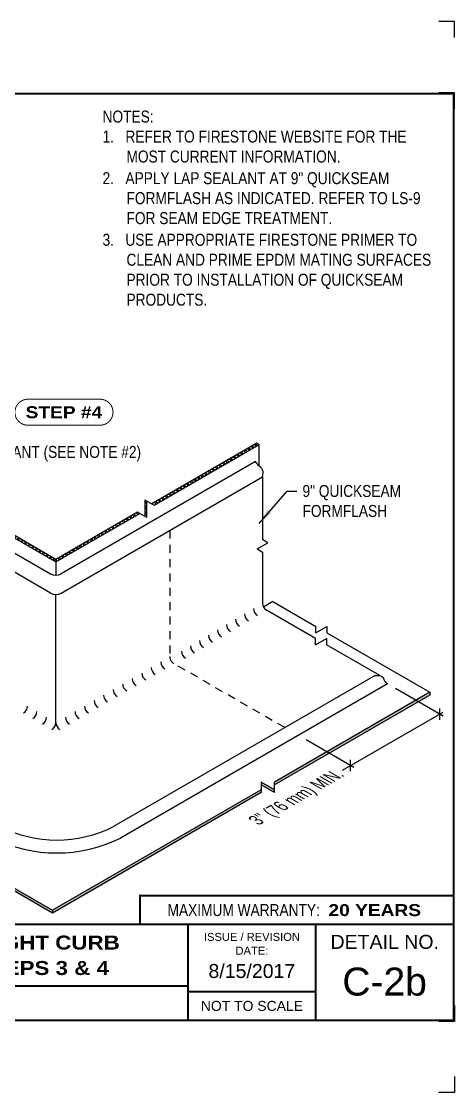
# Model space of a CAD drawing. Header units: inches. Extents: x 99.4 to 119.5, y -203.9 to -187.2.
# Drawn here: x 112.69 to 119.48, y -203.95 to -187.18 of the extents above; entities that cross this region are included whole.
import ezdxf
from ezdxf.enums import TextEntityAlignment as Align

# ---------------------------------------------------------------- set-up
doc = ezdxf.new("R2010")
doc.units = ezdxf.units.IN
doc.header["$MEASUREMENT"] = 0
doc.linetypes.add('HIDDEN2', pattern=[0.1875, 0.125, -0.0625])
doc.layers.get('0').update_dxf_attribs({"linetype": 'CONTINUOUS'})
doc.layers.get('DEFPOINTS').update_dxf_attribs({"linetype": 'CONTINUOUS'})
for name, color, linetype in [('FSBP-ACCESSORY-OTHER', 7, 'CONTINUOUS'), ('FSBP-ANNO-NOTE', 7, 'CONTINUOUS'), ('FSBP-MEMBRANE', 7, 'CONTINUOUS'), ('FSBP-SEALANTS', 1, 'CONTINUOUS'), ('FSBP-TTLB', 7, 'CONTINUOUS'), ('FSBP-TTLB-BORDER', 7, 'CONTINUOUS'), ('FSBP-TTLB-TEXT', 7, 'CONTINUOUS')]:
    doc.layers.add(name, color=color, linetype=linetype)
doc.styles.add('FSBP_ARIAL', font='arial.ttf')
doc.styles.add('FSBP_ARIAL_BOLD', font='')
doc.styles.add('FSBP_ARIAL_NAR', font='ARIALN.TTF')
doc.styles.get('FSBP_ARIAL_BOLD').set_extended_font_data('Arial Black')
doc.dimstyles.new('FSBP-LEADER', dxfattribs={"dimtxt": 0.1875, "dimasz": 0.25, "dimexe": 0.0625, "dimexo": 0.125, "dimgap": 0.125, "dimtad": 0, "dimtih": 1, "dimtoh": 1, "dimdec": 4, "dimzin": 0, "dimdsep": 46, "dimlunit": 4, "dimtxsty": 'FSBP_ARIAL_NAR', "dimcen": 0.09375, "dimclrd": 256, "dimclre": 256, "dimclrt": 256, "dimadec": 0, "dimazin": 0, "dimtfac": 1, "dimtdec": 4, "dimtofl": 0, "dimtmove": 0, "dimatfit": 3, "dimfxl": 0, "dimtolj": 1, "dimtzin": 0, "dimlwd": -1, "dimlwe": -1, "dimarcsym": 0})

# ---------------------------------------------------------------- blocks, each defined once
blk = doc.blocks.new('TTLB-EPDM_2')
at = {"layer": 'DEFPOINTS', "linetype": 'Continuous', "ltscale": 1.75}
for points in [[(20.016, 13.881), (20.016, 14.131), (19.766, 14.131)], [(20.016, -2.381), (20.016, -2.631), (19.766, -2.631)]]:
    blk.add_lwpolyline(points, dxfattribs=at)
at = {"layer": 'DEFPOINTS', "color": 1}
for points in [[(20.016, 12.766), (20.016, 13.016), (19.766, 13.016)], [(20.016, -1.266), (20.016, -1.516), (19.766, -1.516)]]:
    blk.add_lwpolyline(points, dxfattribs=at)
at = {"layer": 'FSBP-TTLB', "const_width": 0.0312}
blk.add_lwpolyline([(15.09, 0), (20, 0), (20, 0.451), (15.09, 0.451)], close=True, dxfattribs=at)
for points in [[(0, 0), (0, -1.5), (20, -1.5), (20, 0), (0, 0)], [(15.84, 0), (15.84, -0.964)], [(17.841, 0), (17.841, -1.5)], [(20, 0), (20, -1.5)], [(4.825, -0.964), (15.84, -0.964)], [(15.84, -0.964), (15.84, -1.5)], [(15.84, -1.049), (17.841, -1.049)]]:
    blk.add_lwpolyline(points, dxfattribs=at)
at = {"layer": 'FSBP-TTLB-BORDER', "const_width": 0.0312}
blk.add_lwpolyline([(20, 0), (20, 13), (0, 13), (0, 0)], dxfattribs=at)
at = {"layer": 'FSBP-TTLB-TEXT', "style": 'FSBP_ARIAL_NAR'}
blk.add_text('MAXIMUM WARRANTY:', height=0.1875, dxfattribs=at).set_placement((17.905, 0.226), align=Align.MIDDLE_RIGHT)
at = {"layer": 'FSBP-TTLB-TEXT', "style": 'FSBP_ARIAL'}
for s, height, p in [('ISSUE / REVISION', 0.125, (16.841, -0.194)), ('DETAIL NO.', 0.2188, (18.921, -0.272)), ('DATE:', 0.125, (16.841, -0.41)), ('NOT TO SCALE', 0.15625, (16.841, -1.274))]:
    blk.add_text(s, height=height, dxfattribs=at).set_placement(p, align=Align.MIDDLE_CENTER)
at = {"layer": 'FSBP-TTLB-TEXT'}
for tag, height, style, p in [('MAXIMUM_WARRANTY', 0.188, 'FSBP_ARIAL_BOLD', (18.04, 0.224)), ('ACCPT_SYSTEMS', 0.219, 'FSBP_ARIAL', (12.494, -1.232))]:
    blk.add_attdef(tag, text='', height=height, dxfattribs=dict(at, style=style)).set_placement(p, align=Align.MIDDLE_LEFT)
for tag, height, style, p in [('DETAIL_DESCP_LINE_1', 0.219, 'FSBP_ARIAL_BOLD', (10.331, -0.283)), ('DETAIL_DESCP_LINE_2', 0.219, 'FSBP_ARIAL_BOLD', (10.331, -0.681)), ('ISSUE_REV_DATE', 0.219, 'FSBP_ARIAL', (16.841, -0.728)), ('DETAIL_NUMBER', 0.438, 'FSBP_ARIAL', (18.919, -0.893))]:
    blk.add_attdef(tag, text='', height=height, dxfattribs=dict(at, style=style)).set_placement(p, align=Align.MIDDLE_CENTER)

msp = doc.modelspace()

# ---------------------------------------------------------------- hatches: boundary and pattern name
at = {"layer": 'FSBP-ACCESSORY-OTHER'}
h = msp.add_hatch(dxfattribs=at)
h.set_pattern_fill('STEEL', color=256, scale=0.5, style=0)
h.set_pattern_definition([(45, (0, 0), (-0.044194174, 0.044194174), []), (45, (0, 0.03125), (-0.044194174, 0.044194174), [])])
h.paths.add_polyline_path([(112.166, -194.987), (112.132, -195.006), (113.234, -195.643), (113.234, -195.604)])
h.paths.add_polyline_path([(110.213, -193.859), (110.179, -193.879), (111.909, -194.877), (111.942, -194.858)])
h.paths.add_polyline_path([(114.659, -194.691), (114.625, -194.672), (114.625, -194.93), (114.659, -194.949), (114.659, -194.82)])
h = msp.add_hatch(dxfattribs=at)
h.set_pattern_fill('STEEL', color=256, scale=0.5, angle=90, style=0)
h.set_pattern_definition([(135, (0, 0), (-0.044194174, -0.044194174), []), (135, (-0.03125, 0), (-0.044194174, -0.044194174), [])])
h.paths.add_polyline_path([(116.417, -193.805), (116.383, -193.786), (114.737, -194.736), (114.77, -194.756)])
h.paths.add_polyline_path([(114.547, -194.885), (114.513, -194.865), (113.234, -195.604), (113.234, -195.643)])
h.paths.add_polyline_path([(112.054, -194.793), (112.02, -194.813), (112.02, -194.942), (112.02, -195.071), (112.054, -195.051)])
at = {"layer": 'FSBP-MEMBRANE'}
h = msp.add_hatch(color=256, dxfattribs=at)
h.paths.add_polyline_path([(107.668, -197.912), (107.629, -197.935), (108.942, -198.693), (108.981, -198.67)])
h.paths.add_polyline_path([(110.03, -199.321), (110.03, -199.276), (108.981, -198.67), (108.942, -198.693)])
h.paths.add_polyline_path([(110.03, -199.395), (110.03, -199.44), (110.236, -199.321), (110.236, -199.276)])
h.paths.add_polyline_path([(110.236, -199.395), (110.236, -199.44), (113.18, -201.139), (113.18, -201.094)])
h.paths.add_polyline_path([(113.18, -201.094), (113.18, -201.139), (116.449, -199.252), (116.449, -199.207)])
h.paths.add_polyline_path([(116.449, -199.087), (116.449, -199.132), (116.656, -199.252), (116.656, -199.207)])
h.paths.add_polyline_path([(117.513, -198.637), (117.474, -198.615), (116.656, -199.087), (116.656, -199.132)])
h.paths.add_polyline_path([(118.912, -197.83), (118.873, -197.807), (117.474, -198.615), (117.513, -198.637)])
h.paths.add_polyline_path([(119.089, -197.727), (119.089, -197.682), (118.873, -197.807), (118.912, -197.83)])

# ---------------------------------------------------------------- linework, layer by layer
at = {"layer": 'DEFPOINTS'}
msp.add_line((113.234, -195.604), (113.234, -195.643), dxfattribs=at)
at = {"layer": 'FSBP-ACCESSORY-OTHER'}
for p, q in [((116.383, -193.786), (114.737, -194.736)), ((114.77, -194.756), (116.417, -193.805)), ((116.417, -193.805), (116.383, -193.786)), ((116.417, -194.142), (116.417, -193.805)), ((114.625, -194.672), (114.659, -194.691)), ((114.625, -194.672), (114.625, -194.93)), ((114.659, -194.82), (114.659, -194.691)), ((114.659, -194.691), (114.77, -194.756)), ((114.513, -194.865), (113.234, -195.604)), ((113.234, -195.643), (114.547, -194.885)), ((114.547, -194.885), (114.513, -194.865)), ((114.659, -194.949), (114.547, -194.885)), ((114.659, -194.949), (114.659, -194.82)), ((112.132, -195.006), (113.234, -195.643)), ((113.234, -195.604), (112.166, -194.987)), ((113.234, -195.643), (113.234, -195.852))]:
    msp.add_line(p, q, dxfattribs=at)
at = {"layer": 'FSBP-ANNO-NOTE'}
for p, q in [((119.301, -198.054), (118.551, -197.622)), ((119.247, -198.111), (119.247, -197.935)), ((117.721, -198.903), (119.301, -197.991)), ((117.902, -198.862), (117.153, -198.429)), ((117.848, -198.919), (117.848, -198.742))]:
    msp.add_line(p, q, dxfattribs=at)
at = {"layer": 'FSBP-ANNO-NOTE', "const_width": 0.0156}
msp.add_lwpolyline([(112.794, -193.503), (113.925, -193.503, 1), (113.925, -193.097), (112.794, -193.097, 1)], format="xyb", close=True, dxfattribs=at)
at = {"layer": 'FSBP-MEMBRANE'}
for p, q in [((116.469, -194.312), (116.469, -195.293)), ((116.384, -195.44), (116.469, -195.391)), ((116.384, -195.44), (116.469, -195.489)), ((116.554, -195.342), (116.469, -195.293)), ((116.469, -195.391), (116.554, -195.342)), ((116.469, -195.489), (116.469, -196.287)), ((113.234, -198.157), (113.234, -196.153)), ((116.633, -196.264), (116.486, -196.35)), ((116.633, -196.264), (117.306, -196.653)), ((117.302, -196.84), (116.531, -196.395)), ((117.306, -196.751), (117.476, -196.653)), ((117.306, -196.751), (117.306, -196.653)), ((117.476, -196.653), (117.476, -196.751)), ((117.476, -196.751), (119.089, -197.682)), ((117.302, -196.938), (117.472, -196.84)), ((117.302, -196.938), (117.302, -196.84)), ((117.472, -196.84), (117.472, -196.938)), ((118.308, -197.421), (117.472, -196.938)), ((119.089, -197.682), (116.656, -199.087)), ((119.089, -197.727), (116.656, -199.132)), ((119.089, -197.682), (119.089, -197.727)), ((116.656, -199.207), (116.449, -199.087)), ((116.449, -199.087), (116.449, -199.252)), ((116.656, -199.252), (116.656, -199.087)), ((116.449, -199.207), (113.18, -201.094)), ((116.449, -199.252), (113.18, -201.139)), ((116.656, -199.252), (116.449, -199.132)), ((110.236, -199.395), (113.18, -201.094)), ((113.18, -201.139), (110.236, -199.44)), ((113.18, -201.094), (113.18, -201.139))]:
    msp.add_line(p, q, dxfattribs=at)
at = {"layer": 'FSBP-MEMBRANE', "linetype": 'HIDDEN2'}
for p, q in [((115.018, -195.149), (115.018, -197.125)), ((116.818, -198.236), (115.081, -197.233))]:
    msp.add_line(p, q, dxfattribs=at)
at = {"layer": 'FSBP-MEMBRANE'}
for centre, start, end in [((116.453, -196.371), 180, 240), ((116.594, -196.287), 180, 240), ((116.171, -196.538), 180, 240), ((116.312, -196.454), 180, 240), ((115.889, -196.706), 180, 240), ((116.03, -196.622), 180, 240), ((115.608, -196.873), 180, 240), ((115.748, -196.789), 180, 240), ((115.326, -197.04), 180, 240), ((115.467, -196.957), 180, 240), ((115.002, -197.208), 180, 240), ((114.704, -197.381), 180, 240), ((114.853, -197.295), 180, 240), ((114.405, -197.553), 180, 240), ((114.554, -197.467), 180, 240), ((114.106, -197.726), 180, 240), ((114.256, -197.639), 180, 240), ((112.661, -197.898), 300, 0), ((113.807, -197.898), 180, 240), ((113.957, -197.812), 180, 240), ((112.811, -197.984), 300, 0), ((112.96, -198.071), 300, 0), ((113.509, -198.071), 180, 240), ((113.658, -197.984), 180, 240), ((113.109, -198.157), 300, 0), ((113.359, -198.157), 180, 240)]:
    msp.add_arc(centre, 0.125, start, end, dxfattribs=at)
at = {"layer": 'FSBP-MEMBRANE', "linetype": 'HIDDEN2'}
msp.add_arc((115.143, -197.125), 0.125, 180, 240, dxfattribs=at)
at = {"layer": 'FSBP-SEALANTS'}
for p, q in [((116.36, -194.073), (113.318, -195.829)), ((110.236, -194.146), (113.151, -195.829)), ((113.318, -196.131), (116.469, -194.312)), ((113.151, -196.131), (111.618, -195.246)), ((118.233, -197.419), (114.137, -199.783)), ((118.429, -197.551), (114.247, -199.966))]:
    msp.add_line(p, q, dxfattribs=at)
for centre, radius, start, end in [((113.234, -195.685), 0.167, 240, 300), ((113.234, -195.987), 0.167, 240, 300), ((113.248, -198.016), 1.978, 243.286, 296.714), ((113.248, -197.929), 2.268, 243.8924, 296.1076)]:
    msp.add_arc(centre, radius, start, end, dxfattribs=at)
for points in [[(116.469, -194.312), (116.47, -194.2), (116.407, -194.132), (116.36, -194.073)], [(118.233, -197.419), (118.344, -197.439), (118.379, -197.501), (118.429, -197.551)]]:
    msp.add_spline(points, degree=3, dxfattribs=at)

# ---------------------------------------------------------------- block references
at = {"ltscale": 1.75}
ref = msp.add_blockref('TTLB-EPDM_2', (99.463, -201.316), dxfattribs=at)
ref.add_attrib('DETAIL_DESCP_LINE_1', 'OUTSIDE CORNER AT WELDED WATERTIGHT CURB', dxfattribs={"layer": 'FSBP-TTLB-TEXT', "height": 0.21875, "style": 'FSBP_ARIAL_BOLD'}).set_placement((109.794, -201.599), align=Align.MIDDLE_CENTER)
ref.add_attrib('DETAIL_DESCP_LINE_2', '(FLANGES UNDER 2") INSTALLATION STEPS 3 & 4', dxfattribs={"layer": 'FSBP-TTLB-TEXT', "height": 0.21875, "style": 'FSBP_ARIAL_BOLD'}).set_placement((109.794, -201.997), align=Align.MIDDLE_CENTER)
ref.add_attrib('ISSUE_REV_DATE', '8/15/2017', dxfattribs={"layer": 'FSBP-TTLB-TEXT', "height": 0.2188, "style": 'FSBP_ARIAL'}).set_placement((116.303, -202.044), align=Align.MIDDLE_CENTER)
ref.add_attrib('DETAIL_NUMBER', 'C-2b', dxfattribs={"layer": 'FSBP-TTLB-TEXT', "height": 0.4375, "style": 'FSBP_ARIAL'}).set_placement((118.382, -202.209), align=Align.MIDDLE_CENTER)
ref.add_attrib('MAXIMUM_WARRANTY', '20 YEARS', dxfattribs={"layer": 'FSBP-TTLB-TEXT', "height": 0.1875, "style": 'FSBP_ARIAL_BOLD'}).set_placement((117.503, -201.091), align=Align.MIDDLE_LEFT)

# ---------------------------------------------------------------- texts
at = {"layer": 'FSBP-ANNO-NOTE', "style": 'FSBP_ARIAL_BOLD'}
msp.add_text('STEP #4', height=0.1875, dxfattribs=at).set_placement((113.359, -193.3), align=Align.MIDDLE_CENTER)
at = {"layer": 'FSBP-ANNO-NOTE', "style": 'FSBP_ARIAL_NAR', "oblique": 330}
msp.add_text('3" (76 mm) MIN.', height=0.1875, rotation=30, dxfattribs=at).set_placement((117.721, -198.903), align=Align.MIDDLE_RIGHT)
at = {"layer": 'FSBP-ANNO-NOTE', "char_height": 0.1875, "attachment_point": 1, "style": 'FSBP_ARIAL_NAR'}
for s, width, gutter_width, heights, insert in [('NOTES:\\P1.   REFER TO FIRESTONE WEBSITE FOR THE                \\P{\\W6.27837; }MOST CURRENT INFORMATION.\\P{\\H0.08333x;\\P}2.   APPLY LAP SEALANT AT 9" QUICKSEAM \\P{\\W6.27837; }FORMFLASH AS INDICATED. REFER TO LS-9 \\P{\\W6.27837; }FOR SEAM EDGE TREATMENT.\\P{\\H0.08333x;\\P}3.   USE APPROPRIATE FIRESTONE PRIMER TO \\P{\\W6.27837; }CLEAN AND PRIME EPDM MATING SURFACES \\P{\\W6.27837; }PRIOR TO INSTALLATION OF QUICKSEAM \\P{\\W6.27837; }PRODUCTS.', 5.17321, 23.081, [3.273], (113.964, -188.58)), ('LAP SEALANT (SEE NOTE #2)', 4.30644, 5, [0], (111.536, -193.828)), ('9" QUICKSEAM FORMFLASH', 2.01493, 5, [0], (117.096, -194.439))]:
    msp.add_mtext_dynamic_manual_height_columns(s, width=width, gutter_width=gutter_width, heights=heights, dxfattribs=dict(at, insert=insert))

# ---------------------------------------------------------------- leaders
at = {"layer": 'FSBP-ANNO-NOTE'}
msp.add_leader([(116.415, -195.041), (116.856, -194.534), (117.006, -194.534)], dimstyle='FSBP-LEADER', dxfattribs=at)

doc.saveas('drawing.dxf')
